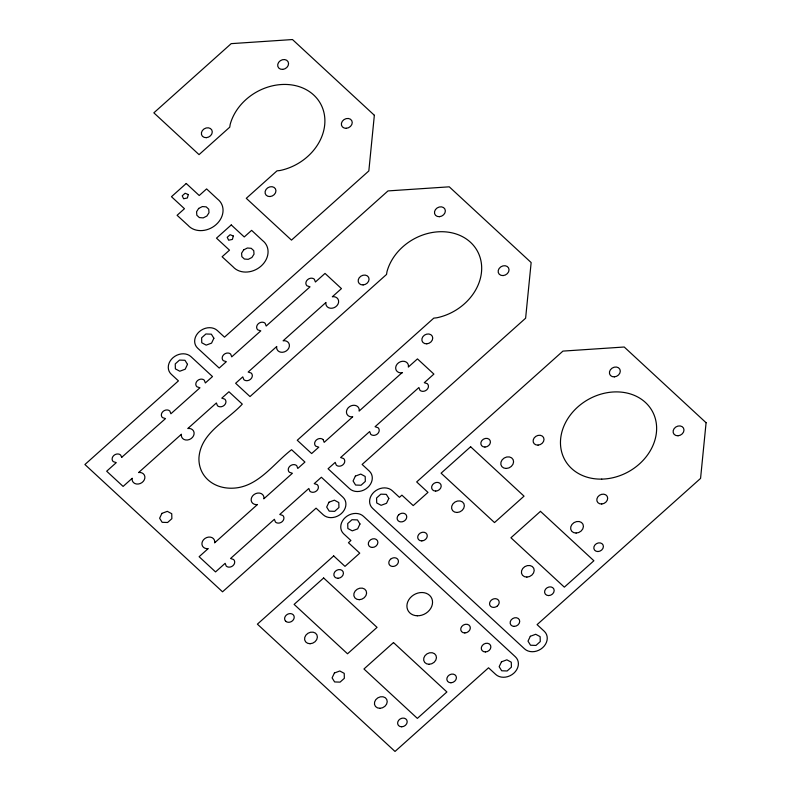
<?xml version="1.0" encoding="UTF-8"?>
<svg xmlns="http://www.w3.org/2000/svg" width="791" height="791" viewBox="0 0 791 791"><rect width="100%" height="100%" fill="white"/><g stroke="black" fill="none" stroke-linecap="round" stroke-linejoin="round"><path stroke-width="1.19" d="M401.966 372.759L359.114 411.083L359.252 409.758A6.674 5.517 -29.5 0 0 353.093 405.308A6.674 5.517 -29.5 0 0 346.498 411.211A6.674 5.517 -29.5 0 0 351.283 416.887L352.746 416.788L324.172 442.347L323.114 439.549M402.5 372.719L400.503 372.848A6.674 5.517 -29.5 0 1 395.727 367.182A6.674 5.517 -29.5 0 1 402.312 361.289A6.674 5.517 -29.5 0 1 408.472 365.729L408.334 367.054L417.46 358.896L433.893 374.094L424.283 382.696L427.338 383.704A4.993 4.133 -29.5 0 1 426.725 389.854A4.993 4.133 -29.5 0 1 419.962 390.299L418.894 387.521L375.063 426.725L378.108 427.733A4.993 4.133 -29.5 0 1 377.505 433.873A4.993 4.133 -29.5 0 1 370.742 434.328L369.664 431.55L340.605 457.544L343.66 458.553A4.993 4.133 -29.5 0 1 343.047 464.703A4.993 4.133 -29.5 0 1 336.284 465.148L335.216 462.369L328.067 468.756L349.632 488.709A13.348 11.025 -29.5 0 0 367.696 487.503A13.348 11.025 -29.5 0 0 369.328 471.1L362.13 464.446L525.62 318.209L531.147 262.553L449.268 186.824L387.995 190.918L224.506 337.154L217.317 330.509A13.348 11.025 -29.5 0 0 199.253 331.716A13.348 11.025 -29.5 0 0 197.621 348.119L219.196 368.072L226.345 361.675L223.289 360.666A4.993 4.133 -29.5 0 1 223.902 354.516A4.993 4.133 -29.5 0 1 230.665 354.071L231.733 356.85L260.793 330.856L257.747 329.847A4.993 4.133 -29.5 0 1 258.35 323.697A4.993 4.133 -29.5 0 1 265.123 323.252L266.191 326.03L310.023 286.826L306.967 285.818A4.993 4.133 -29.5 0 1 307.58 279.668A4.993 4.133 -29.5 0 1 314.343 279.223L315.411 282.001L325.022 273.409L341.455 288.606L332.329 296.763L333.792 296.665A6.674 5.517 -29.5 0 1 338.578 302.34A6.674 5.517 -29.5 0 1 331.993 308.233A6.674 5.517 -29.5 0 1 325.833 303.793L325.961 302.459L283.109 340.792L284.572 340.694A6.674 5.517 -29.5 0 1 289.358 346.369A6.674 5.517 -29.5 0 1 282.763 352.262A6.674 5.517 -29.5 0 1 276.613 347.822L276.741 346.488L248.166 372.047L251.222 373.055A4.993 4.133 -29.5 0 1 250.609 379.205A4.993 4.133 -29.5 0 1 243.846 379.65L242.778 376.872L235.629 383.269L250.005 396.568L386.542 274.437L386.977 271.679A50.051 41.35 -29.5 0 1 440.419 231.714A50.051 41.35 -29.5 0 1 481.65 269.85A50.051 41.35 -29.5 0 1 436.83 317.784L433.784 318.13L297.258 440.261L311.634 453.559L318.783 447.172L315.728 446.154A4.993 4.133 -29.5 0 1 316.341 440.014A4.993 4.133 -29.5 0 1 323.104 439.559M398.862 514.704A4.993 4.133 -29.5 0 1 405.625 514.249A4.993 4.133 -29.5 0 1 405.012 520.399A4.993 4.133 -29.5 0 1 398.249 520.844A4.993 4.133 -29.5 0 1 398.852 514.704M121.725 457.317L165.507 418.597L162.452 417.589A4.993 4.133 -29.5 0 1 163.065 411.439A4.993 4.133 -29.5 0 1 169.828 410.994L170.896 413.772L199.955 387.778L196.91 386.769A4.993 4.133 -29.5 0 1 197.513 380.619A4.993 4.133 -29.5 0 1 204.286 380.174L205.353 382.953L212.502 376.565L190.928 356.612A13.348 11.025 -29.5 0 0 172.873 357.819A13.348 11.025 -29.5 0 0 171.242 374.222L178.43 380.876L84.914 464.525L222.538 591.816L316.064 508.158L323.252 514.812A13.348 11.025 -29.5 0 0 341.317 513.606A13.348 11.025 -29.5 0 0 342.938 497.203L321.373 477.25L314.225 483.647L317.27 484.656A4.993 4.133 -29.5 0 1 316.667 490.806A4.993 4.133 -29.5 0 1 309.904 491.251L308.826 488.472L279.767 514.466L282.822 515.475A4.993 4.133 -29.5 0 1 282.209 521.625A4.993 4.133 -29.5 0 1 275.446 522.07L274.378 519.292L230.547 558.495L233.592 559.504A4.993 4.133 -29.5 0 1 232.989 565.654A4.993 4.133 -29.5 0 1 226.226 566.099L225.148 563.321L215.548 571.913L199.114 556.716L208.231 548.558L206.767 548.657A6.674 5.517 -29.5 0 1 201.982 542.982A6.674 5.517 -29.5 0 1 208.577 537.089A6.674 5.517 -29.5 0 1 214.737 541.528L214.598 542.863L257.451 504.529L255.987 504.628A6.674 5.517 -29.5 0 1 251.212 498.953A6.674 5.517 -29.5 0 1 257.797 493.06A6.674 5.517 -29.5 0 1 263.957 497.499L263.818 498.834L292.393 473.275L289.348 472.257A4.993 4.133 -29.5 0 1 289.951 466.117A4.993 4.133 -29.5 0 1 296.724 465.662L297.792 468.45L304.94 462.053L291.582 449.703C273.122 463.872 257.678 487.8 231.951 488.215A40.064 33.093 -29.5 0 1 198.956 457.702C200.746 432.499 227.155 420.674 242.283 404.112L228.935 391.763L221.787 398.15L224.832 399.158A4.993 4.133 -29.5 0 1 224.229 405.308A4.993 4.133 -29.5 0 1 217.466 405.753L216.388 402.975L187.813 428.534L189.276 428.435A6.674 5.517 -29.5 0 1 194.062 434.111A6.674 5.517 -29.5 0 1 187.477 440.004A6.674 5.517 -29.5 0 1 181.317 435.564L181.446 434.229L138.593 472.563L140.056 472.464A6.674 5.517 -29.5 0 1 144.842 478.14A6.674 5.517 -29.5 0 1 138.247 484.033A6.674 5.517 -29.5 0 1 132.097 479.593L132.226 478.258L123.109 486.425L106.676 471.218L116.277 462.626L113.232 461.618A4.993 4.133 -29.5 0 1 113.835 455.468A4.993 4.133 -29.5 0 1 120.608 455.023L121.725 457.317M374.351 115.268L368.833 170.935L291.483 240.118L246.288 198.323L276.998 170.856L280.034 170.51A50.051 41.35 -29.5 0 0 324.864 122.575A50.051 41.35 -29.5 0 0 283.623 84.439A50.051 41.35 -29.5 0 0 230.181 124.405L229.756 127.163L199.045 154.631L153.85 112.836L231.199 43.643L292.482 39.55L374.351 115.268M706.086 422.73L700.569 478.397L537.079 624.633L544.267 631.277A13.348 11.025 -29.5 0 1 542.646 647.691A13.348 11.025 -29.5 0 1 524.581 648.897L372.571 508.306A13.348 11.025 -29.5 0 1 374.202 491.903A13.348 11.025 -29.5 0 1 392.257 490.697L399.445 497.341L401.907 495.146L413.209 505.597L427.971 492.388L416.679 481.937L562.935 351.105L624.218 347.012L706.086 422.73M188.307 194.566L187.378 197.977L183.621 198.759L182.217 195.832L185.114 193.241L188.307 194.566M233.325 236.025L232.396 239.426L228.639 240.207L227.235 237.28L230.132 234.7L233.325 236.025M187.497 364.344L185.193 369.219L179.794 371.226L175.375 368.863L175.246 363.909L179.517 360.083L184.975 360.281L187.497 364.344M213.877 338.241L211.573 343.116L206.184 345.123L201.754 342.76L201.636 337.806L205.907 333.98L211.355 334.178L213.877 338.241M161.918 513.369L159.624 518.243L162.145 522.307L167.593 522.495L171.865 518.678L171.746 513.715L167.316 511.352L161.918 513.369M328.987 502.206L326.683 507.08L329.214 511.144L334.662 511.342L338.934 507.515L338.805 502.562L334.385 500.189L328.987 502.206M355.367 476.103L353.073 480.977L355.594 485.041L361.042 485.239L365.313 481.412L365.195 476.459L360.765 474.086L355.367 476.103M359.974 523.978L357.67 528.853L352.272 530.86L347.852 528.497L347.724 523.543L351.995 519.717L357.453 519.914L359.974 523.978M388.826 498.429L386.522 503.303L381.124 505.311L376.704 502.947L376.575 497.984L380.847 494.167L386.305 494.365L388.826 498.429M334.405 673.003L332.101 677.877L334.623 681.941L340.071 682.129L344.342 678.312L344.223 673.349L339.794 670.986L334.405 673.003M501.464 661.84L499.161 666.714L501.692 670.778L507.14 670.976L511.411 667.149L511.293 662.196L506.863 659.823L501.464 661.84M530.316 636.29L528.012 641.165L530.543 645.229L535.991 645.426L540.263 641.6L540.134 636.636L535.715 634.273L530.316 636.29M198.679 208.429L196.573 211.741L196.84 215.241L199.372 217.584L203.218 217.891L206.896 216.022L209.002 212.71L208.735 209.21L206.204 206.866L202.358 206.56L198.679 208.429M243.697 249.877L241.591 253.189L241.858 256.689L244.399 259.033L248.236 259.339L251.914 257.47L254.02 254.158L253.753 250.658L251.222 248.315L247.375 248.008L243.697 249.877M186.241 183.492L171.469 196.702L184.461 208.715L177.095 215.3L188.08 225.395A20.022 16.542 -29.5 0 0 216.141 224.575A20.022 16.542 -29.5 0 0 217.515 199.065L206.599 188.911L199.233 195.506L186.241 183.492M231.259 224.941L216.497 238.15L229.489 250.164L222.113 256.759L233.098 266.854A20.022 16.542 -29.5 0 0 261.159 266.023A20.022 16.542 -29.5 0 0 262.533 240.513L251.617 230.359L244.251 236.954L231.259 224.941M333.683 555.915L257.391 624.158L395.016 751.45L488.541 667.792L495.73 674.446A13.348 11.025 -29.5 0 0 513.794 673.24A13.348 11.025 -29.5 0 0 515.416 656.837L363.405 516.246A13.348 11.025 -29.5 0 0 345.351 517.452A13.348 11.025 -29.5 0 0 343.719 533.856L350.907 540.51L348.445 542.705L359.747 553.156L344.985 566.366L333.683 555.915M323.648 577.974L294.114 604.393L347.516 653.791L377.05 627.372L323.648 577.974M470.625 446.757L441.091 473.176L494.504 522.574L524.038 496.155L470.625 446.757M393.483 642.569L363.949 668.988L417.361 718.386L446.895 691.967L393.483 642.569M540.471 511.352L510.937 537.771L564.349 587.159L593.883 560.75L540.471 511.352M346.31 128.3A5.675 4.687 -29.5 0 0 351.738 120.588A5.675 4.687 -29.5 0 0 342.345 121.221A5.675 4.687 -29.5 0 0 346.31 128.3M270.018 196.544A5.675 4.687 -29.5 0 0 275.446 188.831A5.675 4.687 -29.5 0 0 266.043 189.464A5.675 4.687 -29.5 0 0 270.018 196.544M282.624 69.4A5.675 4.687 -29.5 0 0 288.062 61.698A5.675 4.687 -29.5 0 0 278.659 62.321A5.675 4.687 -29.5 0 0 282.624 69.4M206.332 137.654A5.675 4.687 -29.5 0 0 211.77 129.942A5.675 4.687 -29.5 0 0 202.367 130.564A5.675 4.687 -29.5 0 0 206.332 137.654M503.096 275.575A5.675 4.687 -29.5 0 0 508.534 267.862A5.675 4.687 -29.5 0 0 499.131 268.495A5.675 4.687 -29.5 0 0 503.096 275.575M426.804 343.818A5.675 4.687 -29.5 0 0 432.242 336.116A5.675 4.687 -29.5 0 0 422.839 336.739A5.675 4.687 -29.5 0 0 426.804 343.818M439.42 216.685A5.675 4.687 -29.5 0 0 444.849 208.972A5.675 4.687 -29.5 0 0 435.455 209.595A5.675 4.687 -29.5 0 0 439.42 216.685M363.128 284.928A5.675 4.687 -29.5 0 0 368.557 277.216A5.675 4.687 -29.5 0 0 359.154 277.849A5.675 4.687 -29.5 0 0 363.128 284.928M372.413 547.451A4.993 4.133 -29.5 0 0 377.544 540.836A4.993 4.133 -29.5 0 0 369.308 541.004A4.993 4.133 -29.5 0 0 372.413 547.451M310.062 643.716A6.674 5.517 -29.5 0 0 316.924 634.886A6.674 5.517 -29.5 0 0 305.929 635.094A6.674 5.517 -29.5 0 0 310.062 643.716M401.709 726.791A4.993 4.133 -29.5 0 0 406.851 720.176A4.993 4.133 -29.5 0 0 398.615 720.344A4.993 4.133 -29.5 0 0 401.709 726.791M485.387 651.942A4.993 4.133 -29.5 0 0 490.529 645.327A4.993 4.133 -29.5 0 0 482.292 645.496A4.993 4.133 -29.5 0 0 485.387 651.942M337.955 578.27A4.993 4.133 -29.5 0 0 343.086 571.666A4.993 4.133 -29.5 0 0 334.85 571.824A4.993 4.133 -29.5 0 0 337.955 578.27M359.282 599.687A6.674 5.517 -29.5 0 0 366.144 590.857A6.674 5.517 -29.5 0 0 355.149 591.065A6.674 5.517 -29.5 0 0 359.282 599.687M285.719 621.251A4.993 4.133 -29.5 0 0 292.482 620.797A4.993 4.133 -29.5 0 0 293.095 614.647A4.993 4.133 -29.5 0 0 286.322 615.111A4.993 4.133 -29.5 0 0 285.719 621.251M429.127 664.282A6.674 5.517 -29.5 0 0 435.989 655.452A6.674 5.517 -29.5 0 0 424.994 655.66A6.674 5.517 -29.5 0 0 429.127 664.282M390.536 559.247A4.993 4.133 -29.5 0 0 389.933 565.397A4.993 4.133 -29.5 0 0 396.706 564.952A4.993 4.133 -29.5 0 0 397.319 558.802A4.993 4.133 -29.5 0 0 390.546 559.257M450.939 682.762A4.993 4.133 -29.5 0 0 456.071 676.147A4.993 4.133 -29.5 0 0 447.835 676.315A4.993 4.133 -29.5 0 0 450.939 682.762M417.292 615.774A13.348 11.025 -29.5 0 0 431.846 598.609A13.348 11.025 -29.5 0 0 410.035 598.065A13.348 11.025 -29.5 0 0 417.292 615.774M464.851 632.948A4.993 4.133 -29.5 0 0 469.983 626.334A4.993 4.133 -29.5 0 0 461.746 626.492A4.993 4.133 -29.5 0 0 464.851 632.948M379.907 708.311A6.674 5.517 -29.5 0 0 386.769 699.481A6.674 5.517 -29.5 0 0 375.774 699.689A6.674 5.517 -29.5 0 0 379.907 708.311M597.917 551.545A4.993 4.133 -29.5 0 0 603.049 544.93A4.993 4.133 -29.5 0 0 594.822 545.098A4.993 4.133 -29.5 0 0 597.917 551.545M548.697 595.574A4.993 4.133 -29.5 0 0 553.829 588.959A4.993 4.133 -29.5 0 0 545.592 589.127A4.993 4.133 -29.5 0 0 548.697 595.574M514.239 626.393A4.993 4.133 -29.5 0 0 519.371 619.778A4.993 4.133 -29.5 0 0 511.144 619.946A4.993 4.133 -29.5 0 0 514.239 626.393M576.115 533.055A6.674 5.517 -29.5 0 0 582.967 524.225A6.674 5.517 -29.5 0 0 571.972 524.443A6.674 5.517 -29.5 0 0 576.115 533.055M526.885 577.084A6.674 5.517 -29.5 0 0 533.747 568.254A6.674 5.517 -29.5 0 0 522.752 568.472A6.674 5.517 -29.5 0 0 526.885 577.084M497.46 605.886A4.993 4.133 -29.5 0 0 498.063 599.736A4.993 4.133 -29.5 0 0 491.29 600.191A4.993 4.133 -29.5 0 0 490.687 606.341A4.993 4.133 -29.5 0 0 497.46 605.886M678.045 435.762A5.675 4.687 -29.5 0 0 683.483 428.05A5.675 4.687 -29.5 0 0 674.08 428.682A5.675 4.687 -29.5 0 0 678.045 435.762M601.753 504.005A5.675 4.687 -29.5 0 0 607.181 496.293A5.675 4.687 -29.5 0 0 597.788 496.926A5.675 4.687 -29.5 0 0 601.753 504.005M601.733 479.119A50.051 41.35 -29.5 0 0 653.178 412.902A50.051 41.35 -29.5 0 0 570.736 414.494A50.051 41.35 -29.5 0 0 601.733 479.119M614.37 376.862A5.675 4.687 -29.5 0 0 619.798 369.16A5.675 4.687 -29.5 0 0 610.395 369.783A5.675 4.687 -29.5 0 0 614.37 376.862M538.068 445.115A5.675 4.687 -29.5 0 0 543.506 437.403A5.675 4.687 -29.5 0 0 534.103 438.026A5.675 4.687 -29.5 0 0 538.068 445.115M506.27 468.46A6.674 5.517 -29.5 0 0 513.132 459.64A6.674 5.517 -29.5 0 0 502.137 459.848A6.674 5.517 -29.5 0 0 506.27 468.46M457.05 512.489A6.674 5.517 -29.5 0 0 463.902 503.659A6.674 5.517 -29.5 0 0 452.917 503.877A6.674 5.517 -29.5 0 0 457.05 512.489M421.801 540.906A4.993 4.133 -29.5 0 0 426.932 534.291A4.993 4.133 -29.5 0 0 418.706 534.449A4.993 4.133 -29.5 0 0 421.801 540.906M484.942 447.053A4.993 4.133 -29.5 0 0 490.074 440.439A4.993 4.133 -29.5 0 0 481.838 440.607A4.993 4.133 -29.5 0 0 484.942 447.053M435.712 491.082A4.993 4.133 -29.5 0 0 440.854 484.468A4.993 4.133 -29.5 0 0 432.618 484.636A4.993 4.133 -29.5 0 0 435.712 491.082"/></g></svg>
